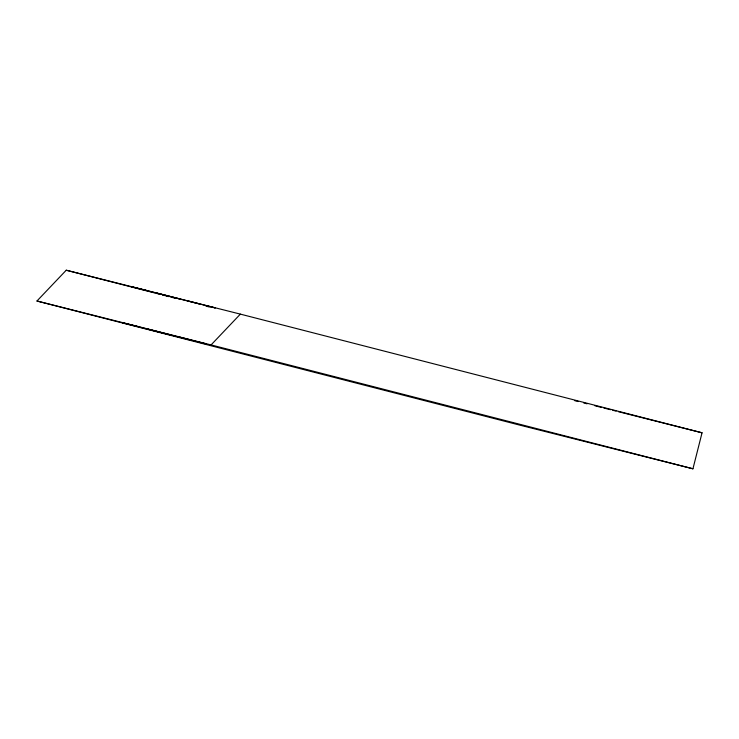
<?xml version="1.0" encoding="UTF-8"?>
<svg xmlns="http://www.w3.org/2000/svg" width="739" height="739" viewBox="0 0 739 739"><rect width="100%" height="100%" fill="white"/><g stroke="black" fill="none" stroke-linecap="round" stroke-linejoin="round"><path stroke-width="1.11" d="M692.942 468.785L702.05 432.795L240.36 314.121L66.242 270.215L36.95 301.013L518.824 424.879L692.942 468.785L211.077 344.919L36.95 301.013M211.077 344.919L240.36 314.121M207.825 306.094L215.298 307.951L187.928 300.939M198.717 342.074L206.19 343.931L178.82 336.929M146.571 290.482L131.671 286.769L180.685 299.258M192.177 302.159L199.373 303.969M574.803 400.714L578.157 401.554M583.736 402.958L587.08 403.808M594.895 405.776L601.592 407.466M603.828 408.03L610.525 409.72M612.751 410.284L616.104 411.124M618.34 411.688L702.05 432.795M137.463 326.472L122.563 322.758L171.577 335.247M191.29 340.217L146.719 328.809M155.827 292.82L191.142 301.9M66.242 270.215L154.553 292.912M156.788 293.494L160.141 294.353M162.377 294.926L169.083 296.653M171.319 297.226L174.672 298.085M205.978 306.131L209.331 306.999"/></g></svg>
